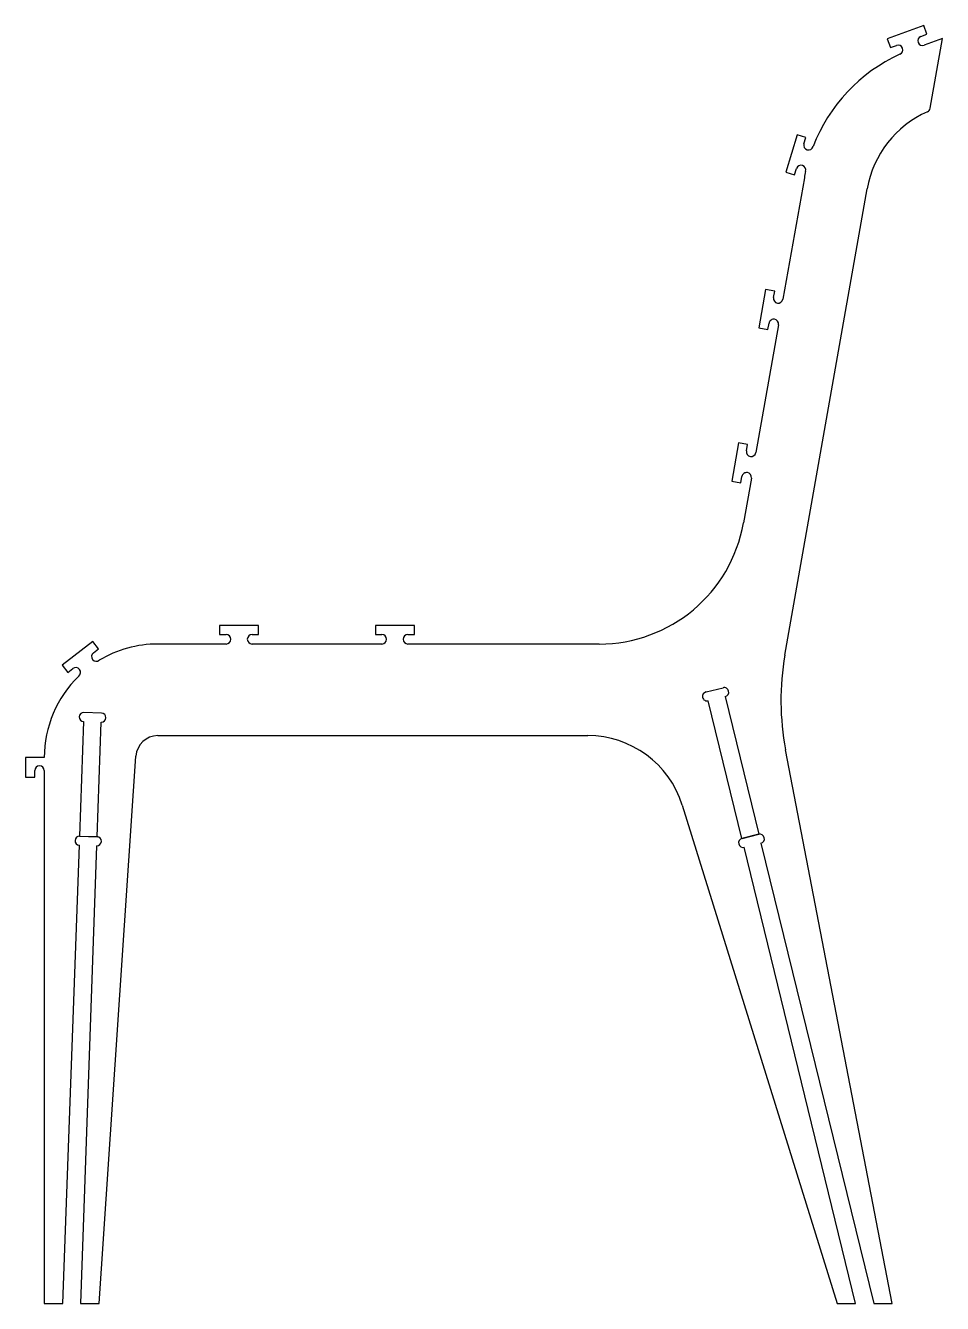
# Model space of a CAD drawing. Extents: x -12.5 to 12.5, y -18.3 to 16.6.
import ezdxf

# ---------------------------------------------------------------- set-up
doc = ezdxf.new("R2010")
doc.units = 0

msp = doc.modelspace()

# ---------------------------------------------------------------- linework, layer by layer
for p, q in [((12.017688, 16.626307), (11.019982, 16.259516)), ((12.103952, 16.391661), (12.017688, 16.626307)), ((11.019982, 16.259516), (11.106246, 16.02487)), ((11.106246, 16.02487), (11.272531, 16.086002)), ((11.937668, 16.33053), (12.103952, 16.391661)), ((12.526235, 16.269894), (12.027382, 16.086498)), ((12.19112, 14.369362), (12.526235, 16.269894)), ((8.556988, 13.640584), (8.252058, 12.622267)), ((8.796481, 13.568869), (8.556988, 13.640584)), ((8.74566, 13.399149), (8.796481, 13.568869)), ((8.252058, 12.622267), (8.491551, 12.550552)), ((8.491551, 12.550552), (8.542373, 12.720271)), ((8.756918, 12.470001), (8.172722, 9.156863)), ((8.226468, -0.55859), (10.470483, 12.167853)), ((7.701235, 9.419898), (7.516648, 8.373055)), ((7.947436, 9.376486), (7.701235, 9.419898)), ((7.916672, 9.202012), (7.947436, 9.376486)), ((8.049664, 8.458968), (7.434375, 4.969492)), ((7.516648, 8.373055), (7.76285, 8.329643)), ((7.76285, 8.329643), (7.793614, 8.504116)), ((6.962888, 5.232526), (6.778301, 4.185683)), ((7.20909, 5.189114), (6.962888, 5.232526)), ((7.178325, 5.01464), (7.20909, 5.189114)), ((7.024503, 4.142271), (7.055268, 4.316745)), ((7.311318, 4.271596), (7.095739, 3.048988)), ((6.778301, 4.185683), (7.024503, 4.142271)), ((-6.139017, 0.253581), (-7.20201, 0.253581)), ((-7.20201, 0.253581), (-7.20201, 0.003581)), ((-7.20201, 0.003581), (-7.024844, 0.003581)), ((-6.316183, 0.003581), (-6.139017, 0.003581)), ((-6.139017, 0.003581), (-6.139017, 0.253581)), ((-1.887049, 0.253581), (-2.950041, 0.253581)), ((-2.950041, 0.253581), (-2.950041, 0.003581)), ((-2.950041, 0.003581), (-2.772876, 0.003581)), ((-2.064214, 0.003581), (-1.887049, 0.003581)), ((-1.887049, 0.003581), (-1.887049, 0.253581)), ((-10.658002, -0.188628), (-11.500067, -0.837379)), ((-10.505425, -0.38667), (-10.658002, -0.188628)), ((-7.024844, -0.256419), (-8.887596, -0.256419)), ((-2.772876, -0.256419), (-6.316183, -0.256419)), ((3.156508, -0.256419), (-2.064214, -0.256419)), ((-10.645769, -0.494795), (-10.505425, -0.38667)), ((-11.500067, -0.837379), (-11.347491, -1.035421)), ((-11.347491, -1.035421), (-11.207146, -0.927296)), ((6.07314, -1.56344), (6.539396, -1.449398)), ((6.598792, -1.69224), (7.517754, -5.449398)), ((7.051498, -5.56344), (6.132536, -1.806281)), ((-10.91352, -2.372725), (-11.024738, -5.497978)), ((-10.424933, -2.139954), (-10.904629, -2.122883)), ((-10.545035, -5.51486), (-10.433824, -2.389796)), ((-8.887596, -2.756419), (2.8464, -2.756419)), ((-11.988624, -3.357446), (-12.498624, -3.357446)), ((-12.498624, -3.357446), (-12.498624, -3.888942)), ((-10.488624, -18.256419), (-9.487278, -3.317251)), ((11.153167, -18.256419), (8.246476, -3.1436)), ((-12.248624, -3.888942), (-12.248624, -3.711777)), ((-11.988624, -3.711777), (-11.988624, -18.256419)), ((-12.498624, -3.888942), (-12.248624, -3.888942)), ((5.421496, -4.652217), (9.653167, -18.256419)), ((-11.024738, -5.497978), (-10.545035, -5.51486)), ((-11.019741, -5.498153), (-10.550032, -5.514685)), ((7.517754, -5.449398), (7.051498, -5.56344)), ((7.056355, -5.562252), (7.512897, -5.450586)), ((-11.478779, -18.256419), (-11.02873, -5.747992)), ((-10.558825, -5.76453), (-10.998469, -18.256419)), ((10.156069, -18.256419), (7.115659, -5.805116)), ((7.572387, -5.693405), (10.650264, -18.256419)), ((-11.988624, -18.256419), (-11.478779, -18.256419)), ((-10.998469, -18.256419), (-10.488624, -18.256419)), ((9.653167, -18.256419), (10.156069, -18.256419)), ((10.650264, -18.256419), (11.153167, -18.256419))]:
    msp.add_line(p, q)
for centre, radius, start, end in [((11.317388, 15.963986), 0.13, 20.18518, 110.18518), ((11.982525, 16.208514), 0.13, 110.18518, -159.81482), ((11.982525, 16.208514), 0.13, -159.81482, -69.81482), ((13.272107, 11.673851), 4.584844, 114.617592, 158.89752), ((11.317388, 15.963986), 0.13, -69.81482, 20.18518), ((12.063095, 14.391936), 0.13, -66.020353, -10), ((13.272107, 11.673851), 2.844844, 113.979647, 170), ((8.870196, 13.361858), 0.13, 163.329932, -106.670068), ((8.870196, 13.361858), 0.13, -106.670068, -16.670068), ((8.666909, 12.682979), 0.13, 73.329932, 163.329932), ((8.666909, 12.682979), 0.13, -16.670068, 73.329932), ((13.272107, 11.673851), 4.584844, 167.762344, 170), ((8.044697, 9.179437), 0.13, 170, -100), ((8.044697, 9.179437), 0.13, -100, -10), ((7.921639, 8.481542), 0.13, 80, 170), ((7.921639, 8.481542), 0.13, -10, 80), ((7.30635, 4.992066), 0.13, 170, -100), ((7.30635, 4.992066), 0.13, -100, -10), ((7.183293, 4.294171), 0.13, 80, 170), ((7.183293, 4.294171), 0.13, -10, 80), ((3.156508, 3.743581), 4, -90, -10), ((-7.024844, -0.126419), 0.13, 0, 90), ((-6.316183, -0.126419), 0.13, 90, 180), ((-2.772876, -0.126419), 0.13, 0, 90), ((-2.064214, -0.126419), 0.13, 90, 180), ((-8.887596, -3.357446), 3.101027, 90, 121.05058), ((-7.024844, -0.126419), 0.13, -90, 0), ((-6.316183, -0.126419), 0.13, 180, -90), ((-2.772876, -0.126419), 0.13, -90, 0), ((-2.064214, -0.126419), 0.13, 180, -90), ((-10.566429, -0.597776), 0.13, 127.611661, -142.388339), ((-10.566429, -0.597776), 0.13, -142.388339, -52.388339), ((15.248816, -1.79682), 7.13068, 170, -169.113085), ((-11.127807, -1.030277), 0.13, 37.611661, 127.611661), ((-11.127807, -1.030277), 0.13, -52.388339, 37.611661), ((-8.887596, -3.357446), 3.101027, 134.172742, 180), ((6.102838, -1.68486), 0.125, 103.744116, -166.255884), ((6.102838, -1.68486), 0.125, -166.255884, -76.255884), ((6.569094, -1.570819), 0.125, 13.744116, 103.744116), ((6.569094, -1.570819), 0.125, -76.255884, 13.744116), ((-10.909074, -2.247804), 0.125, 177.961877, -92.038123), ((-10.909074, -2.247804), 0.125, 87.961877, 177.961877), ((-10.429378, -2.264875), 0.125, -92.038123, -2.038123), ((-10.429378, -2.264875), 0.125, -2.038123, 87.961877), ((-8.887596, -3.357446), 0.601027, 90, 176.165303), ((2.8464, -5.453217), 2.696798, 17.278629, 90), ((-12.118624, -3.711777), 0.13, 90, 180), ((-12.118624, -3.711777), 0.13, 0, 90), ((-11.024138, -5.623076), 0.125, 87.984347, 177.939408), ((-10.554429, -5.639607), 0.125, -2.015653, 87.984347), ((7.086053, -5.683673), 0.125, 103.744116, -166.277807), ((7.542596, -5.572007), 0.125, 13.766039, 103.744116), ((7.542596, -5.572007), 0.125, -76.212037, 13.766039), ((-11.024138, -5.623076), 0.125, 177.939408, -92.105532), ((-10.554429, -5.639607), 0.125, -92.015653, -2.015653), ((7.086053, -5.683673), 0.125, -166.277807, -76.299731)]:
    msp.add_arc(centre, radius, start, end)

doc.saveas('drawing.dxf')
